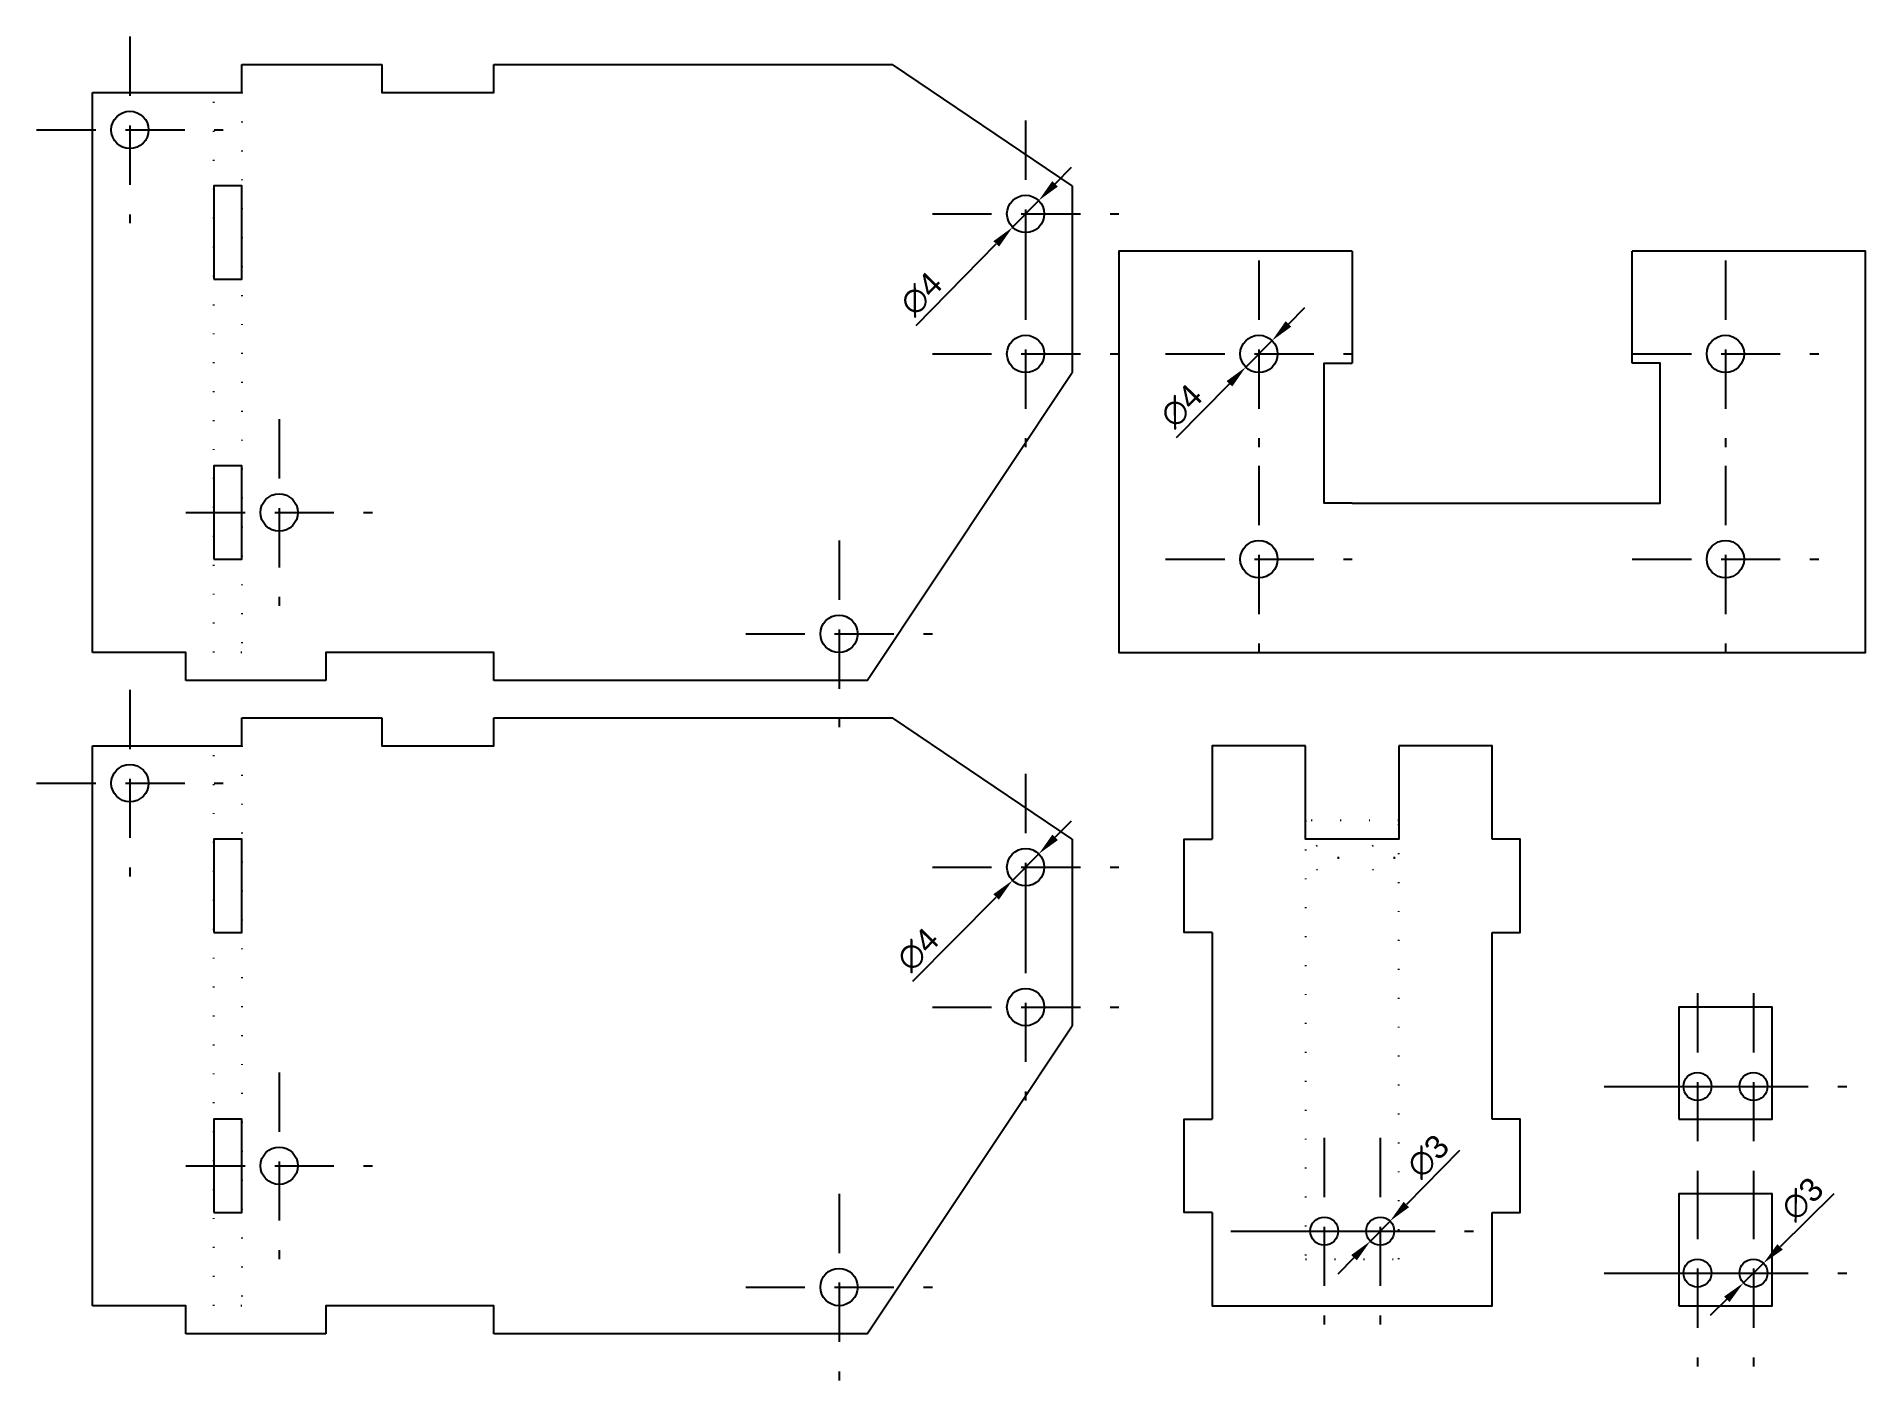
# Model space of a CAD drawing. Header units: millimetres. Extents: x -6 to 190, y -3 to 141.
import ezdxf

# ---------------------------------------------------------------- set-up
doc = ezdxf.new("R2010")
doc.units = ezdxf.units.MM
doc.linetypes.add('ACAD_ISO07W100', pattern=[3, 0, -3])
doc.linetypes.add('DASHED2', pattern=[9.525, 6.35, -3.175])
doc.layers.add('Align', color=7, linetype='DASHED2')
doc.layers.add('Outline', color=7, linetype='ACAD_ISO07W100')
doc.styles.get("Standard").update_dxf_attribs({"font": 'arial.ttf'})
doc.dimstyles.new('ISO-25', dxfattribs={"dimtxt": 2.5, "dimasz": 2.5, "dimexe": 1.25, "dimexo": 0.625, "dimtad": 1, "dimtxsty": 'Standard', "dimcen": 2.5, "dimadec": 0, "dimazin": 0, "dimtfac": 1, "dimtmove": 0, "dimatfit": 3, "dimfxl": 1, "dimarcsym": 0})

# ---------------------------------------------------------------- blocks, each defined once
blk = doc.blocks.new('Drill Center')
at = {"layer": 'Align'}
for p, q in [((0, 10), (0, -10)), ((-10, 0), (10, 0))]:
    blk.add_line(p, q, dxfattribs=at)
blk = doc.blocks.new('*D9')
at = {"color": 0, "lineweight": -2, "transparency": 16777216}
for p, q in [((103.15, 125.22), (104.9, 127)), ((101.4, 123.43), (98.6, 120.57)), ((88.28, 110.03), (96.85, 118.78))]:
    blk.add_line(p, q, dxfattribs=at)
at = {"color": 0, "transparency": 16777216}
for points in [[(102.85, 125.51), (103.45, 124.92), (101.4, 123.43)], [(96.55, 119.08), (97.15, 118.49), (98.6, 120.57)]]:
    blk.add_solid(points, dxfattribs=at)
at = {"layer": 'Defpoints', "color": 0, "transparency": 16777216}
for p in [(101.4, 123.43), (98.6, 120.57)]:
    blk.add_point(p, dxfattribs=at)
at = {"color": 0, "transparency": 16777216, "insert": (88.83, 113.41), "char_height": 2.5, "attachment_point": 5, "rotation": 45.6055}
blk.add_mtext('∅4', dxfattribs=at)
blk = doc.blocks.new('*D10')
at = {"color": 0, "lineweight": -2, "transparency": 16777216}
for p, q in [((103.17, 55.2), (104.93, 56.97)), ((101.41, 53.42), (98.59, 50.58)), ((87.9, 39.78), (96.83, 48.8))]:
    blk.add_line(p, q, dxfattribs=at)
at = {"color": 0, "transparency": 16777216}
for points in [[(102.87, 55.49), (103.46, 54.9), (101.41, 53.42)], [(96.54, 49.1), (97.13, 48.51), (98.59, 50.58)]]:
    blk.add_solid(points, dxfattribs=at)
at = {"layer": 'Defpoints', "color": 0, "transparency": 16777216}
for p in [(101.41, 53.42), (98.59, 50.58)]:
    blk.add_point(p, dxfattribs=at)
at = {"color": 0, "transparency": 16777216, "insert": (88.47, 43.15), "char_height": 2.5, "attachment_point": 5, "rotation": 45.2839}
blk.add_mtext('∅4', dxfattribs=at)
blk = doc.blocks.new('*D12')
at = {"color": 0, "lineweight": -2, "transparency": 16777216}
for p, q in [((128.16, 110.2), (129.92, 111.98)), ((126.41, 108.42), (123.59, 105.58)), ((116.15, 98.03), (121.84, 103.8))]:
    blk.add_line(p, q, dxfattribs=at)
at = {"color": 0, "transparency": 16777216}
for points in [[(127.86, 110.5), (128.46, 109.91), (126.41, 108.42)], [(121.54, 104.09), (122.14, 103.5), (123.59, 105.58)]]:
    blk.add_solid(points, dxfattribs=at)
at = {"layer": 'Defpoints', "color": 0, "transparency": 16777216}
for p in [(126.41, 108.42), (123.59, 105.58)]:
    blk.add_point(p, dxfattribs=at)
at = {"color": 0, "transparency": 16777216, "insert": (116.71, 101.41), "char_height": 2.5, "attachment_point": 5, "rotation": 45.3677}
blk.add_mtext('∅4', dxfattribs=at)
blk = doc.blocks.new('*D13')
at = {"color": 0, "lineweight": -2, "transparency": 16777216}
for p, q in [((146.5, 21.62), (140.81, 15.85)), ((136.95, 11.93), (139.05, 14.07)), ((135.19, 10.15), (133.44, 8.37))]:
    blk.add_line(p, q, dxfattribs=at)
at = {"color": 0, "transparency": 16777216}
for points in [[(140.51, 16.14), (141.1, 15.56), (139.05, 14.07)], [(134.9, 10.44), (135.49, 9.86), (136.95, 11.93)]]:
    blk.add_solid(points, dxfattribs=at)
at = {"layer": 'Defpoints', "color": 0, "transparency": 16777216}
for p in [(139.05, 14.07), (136.95, 11.93)]:
    blk.add_point(p, dxfattribs=at)
at = {"color": 0, "transparency": 16777216, "insert": (143.13, 21.01), "char_height": 2.5, "attachment_point": 5, "rotation": 45.4159}
blk.add_mtext('∅3', dxfattribs=at)
blk = doc.blocks.new('*D17')
at = {"color": 0, "lineweight": -2, "transparency": 16777216}
for p, q in [((186.63, 16.99), (180.85, 11.31)), ((176.93, 7.45), (179.07, 9.55)), ((175.15, 5.69), (173.37, 3.94))]:
    blk.add_line(p, q, dxfattribs=at)
at = {"color": 0, "transparency": 16777216}
for points in [[(180.56, 11.6), (181.14, 11.01), (179.07, 9.55)], [(174.86, 5.99), (175.44, 5.4), (176.93, 7.45)]]:
    blk.add_solid(points, dxfattribs=at)
at = {"layer": 'Defpoints', "color": 0, "transparency": 16777216}
for p in [(179.07, 9.55), (176.93, 7.45)]:
    blk.add_point(p, dxfattribs=at)
at = {"color": 0, "transparency": 16777216, "insert": (183.25, 16.43), "char_height": 2.5, "attachment_point": 5, "rotation": 44.5485}
blk.add_mtext('∅3', dxfattribs=at)

msp = doc.modelspace()

# ---------------------------------------------------------------- linework, layer by layer
for p, q in [((105, 125), (85.727, 138)), ((83, 72), (105, 105)), ((105, 55), (85.727, 68)), ((83, 2), (105, 35))]:
    msp.add_line(p, q)
for points in [[(0, 135), (16, 135), (16, 138)], [(16, 138), (31, 138)], [(31, 138), (31, 135), (43, 135), (43, 138)], [(43, 138), (85.727, 138)], [(0, 75), (0, 135)], [(105, 125), (105, 105)], [(135, 118), (110, 118), (110, 75), (190, 75), (190, 118), (165, 118)], [(135, 118), (135, 106)], [(165, 106), (165, 118)], [(135, 91), (132, 91), (132, 106), (135, 106)], [(165, 91), (168, 91), (168, 106), (165, 106)], [(135, 91), (165, 91)], [(10, 72), (10, 75), (0, 75)], [(43, 72), (43, 75), (25, 75), (25, 72)], [(25, 72), (10, 72)], [(83, 72), (43, 72)], [(0, 65), (16, 65), (16, 68)], [(16, 68), (31, 68)], [(31, 68), (31, 65), (43, 65), (43, 68)], [(43, 68), (85.727, 68)], [(0, 5), (0, 65)], [(130, 65), (120, 65), (120, 55)], [(140, 65), (140, 55), (130, 55), (130, 65)], [(150, 55), (150, 65), (140, 65)], [(105, 55), (105, 35)], [(120, 45), (117, 45), (117, 55), (120, 55)], [(150, 45), (153, 45), (153, 55), (150, 55)], [(120, 45), (120, 25)], [(150, 25), (150, 45)], [(120, 15), (117, 15), (117, 25), (120, 25)], [(150, 15), (153, 15), (153, 25), (150, 25)], [(120, 15), (120, 5), (150, 5), (150, 15)], [(10, 2), (10, 5), (0, 5)], [(43, 2), (43, 5), (25, 5), (25, 2)], [(25, 2), (10, 2)], [(83, 2), (43, 2)]]:
    msp.add_lwpolyline(points)
for points in [[(13, 115), (16, 115), (16, 125), (13, 125)], [(13, 85), (16, 85), (16, 95), (13, 95)], [(13, 45), (16, 45), (16, 55), (13, 55)], [(170, 25), (180, 25), (180, 37), (170, 37)], [(13, 15), (16, 15), (16, 25), (13, 25)], [(170, 5), (180, 5), (180, 17), (170, 17)]]:
    msp.add_lwpolyline(points, close=True)
for centre, radius in [((4, 131), 2), ((100, 122), 2), ((100, 107), 2), ((125, 107), 2), ((175, 107), 2), ((20, 90), 2), ((125, 85), 2), ((175, 85), 2), ((80, 77), 2), ((4, 61), 2), ((100, 52), 2), ((100, 37), 2), ((172, 28.5), 1.5), ((178, 28.5), 1.5), ((20, 20), 2), ((132, 13), 1.5), ((138, 13), 1.5), ((172, 8.5), 1.5), ((178, 8.5), 1.5), ((80, 7), 2)]:
    msp.add_circle(centre, radius)
at = {"layer": 'Outline'}
for points in [[(13, 135), (16, 135), (16, 75), (13, 75)], [(13, 65), (16, 65), (16, 5), (13, 5)], [(130, 10), (140, 10), (140, 57), (130, 57)]]:
    msp.add_lwpolyline(points, close=True, dxfattribs=at)
for centre in [(132, 53), (138, 53)]:
    msp.add_circle(centre, 1.5, dxfattribs=at)

# ---------------------------------------------------------------- block references
for p in [(4, 131), (100, 122), (100, 107), (125, 107), (175, 107), (20, 90), (125, 85), (175, 85), (80, 77), (4, 61), (100, 52), (100, 37), (172, 28.5), (178, 28.5), (20, 20), (132, 13), (138, 13), (172, 8.5), (178, 8.5), (80, 7)]:
    msp.add_blockref('Drill Center', p)

# ---------------------------------------------------------------- dimensions: what is measured, and where the dimension line sits
for p1, p2, picture, middle in [((101.399, 123.429), (98.601, 120.571), '*D9', (90.236, 112.028)), ((101.407, 53.421), (98.593, 50.579), '*D10', (89.868, 41.767))]:
    dim = msp.add_diameter_dim_2p(p1=p1, p2=p2, dimstyle='ISO-25')
    dim.commit()
    dim.dimension.update_dxf_attribs({"geometry": picture, "text_midpoint": middle, "dimtype": 163})
for p1, p2, picture, middle in [((126.405, 108.423), (123.595, 105.577), '*D12', (116.713, 101.412)), ((136.947, 11.932), (139.053, 14.068), '*D13', (143.127, 21.011)), ((176.931, 7.448), (179.069, 9.552), '*D17', (183.248, 16.432))]:
    dim = msp.add_diameter_dim_2p(p1=p1, p2=p2, dimstyle='ISO-25')
    dim.commit()
    dim.dimension.update_dxf_attribs({"geometry": picture, "text_midpoint": middle})

doc.saveas('drawing.dxf')
